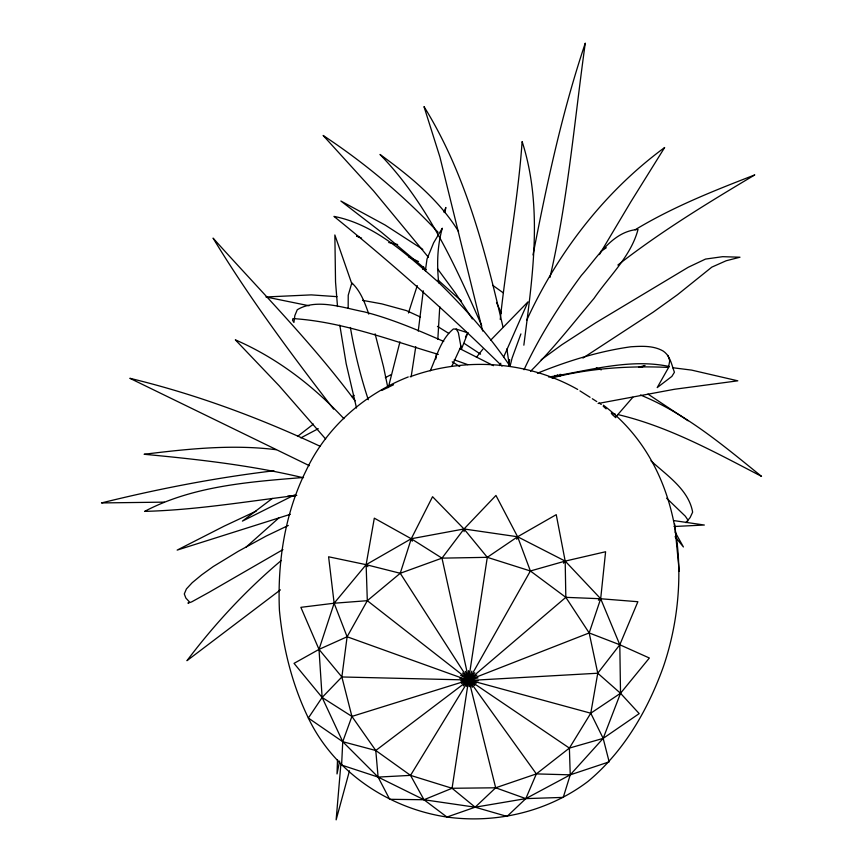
<?xml version="1.0" encoding="UTF-8"?>
<svg xmlns="http://www.w3.org/2000/svg" width="863" height="863" viewBox="0 0 863 863"><rect width="100%" height="100%" fill="white"/><g stroke="black" fill="none" stroke-linecap="round" stroke-linejoin="round"><path stroke-width="1.29" d="M337.509 759.58L337.023 773.938L339.623 761.069M439.752 306.775L437.821 339.418M603.41 405.2C682.568 464.93 693.485 578.048 663.518 666.312C647.984 709.839 623.82 751.673 587.886 781.511C547.994 811.673 496.29 823.852 446.948 817.045C388.512 808.34 334.1 771.878 308.35 718.038C292.007 684.262 283.032 647.703 279.429 610.454C277.357 562.514 284.65 513.722 306.171 470.454C326.419 427.401 364.197 394.262 408.242 376.948M423.28 290.799L418.253 331.09M340.95 763.367L336.139 819.85L349.472 770.832M435.858 359.008L436.376 353.787M476.236 683.216L347.109 636.765L319.008 649.397L294.035 663.367L322.126 697.455L351.91 716.419L468.836 680.001L589.181 632.946L600.68 598.749L605.599 551.748L565.189 561.101L530.389 570.982L487.293 557.325L441.985 558.145L400.249 573.28L367.314 600.691L347.109 636.765L341.867 676.97L351.91 716.419L375.783 750.497L410.529 775.373L452.072 788.275L495.675 787.79L536.355 773.906L569.386 748.092L590.777 713.205L597.757 673.226L589.181 632.946L565.826 597.336L530.389 570.982L517.617 536.764L495.945 495.448L464.014 528.976L441.985 558.145L468.836 680.001L495.675 787.79L525.815 798.62L563.259 797.39L570.238 774.845L569.386 748.092L468.836 680.001L367.314 600.691L334.143 603.226L300.863 607.336L319.008 649.397L341.867 676.97L468.836 680.001L478.231 680.831M500.249 319.461C506.495 260.022 517.951 201.23 522.126 141.554C543.41 207.713 532.342 277.832 523.852 345.178M425.362 270.842L427.012 259.008L433.647 242.773L442.298 228.22C437.25 246.052 436.764 264.617 438.728 282.945M411.144 376.818L415.772 346.689M351.91 716.419L342.74 741.695L341.608 765.071L378.102 777.088L423.981 799.742L475.146 807.196L507.056 816.42L525.815 798.62L570.238 774.845L603.172 738.383L620.519 693.28L619.807 644.758L600.68 598.749L565.189 561.101L517.617 536.764L464.014 528.976L411.263 538.749L366.128 564.672L334.143 603.226L319.008 649.397L322.126 697.455L342.74 741.695L375.783 750.497L468.836 680.001L565.826 597.336L565.189 561.101L556.236 514.661L517.617 536.764L487.293 557.325L452.072 788.275L423.981 799.742L389.666 799.3L378.102 777.088L342.74 741.695L308.35 718.038L322.126 697.455L341.867 676.97M508.728 365.675L509.666 359.547M367.314 600.691L366.128 564.672L374.315 518.167L411.263 538.749L441.985 558.145M444.866 212.611L445.847 207.465L444.014 212.32M533 254.963C546.905 183.539 562.04 112.212 585.276 43.15C574.359 121.349 567.811 200.443 549.947 277.487M388.307 387.552L399.947 341.867M510.011 366.473L512.072 358.145L520.918 333.916M408.447 312.989L417.261 285.577M459.634 678.124L468.836 680.001L590.777 713.205L603.172 738.383L609.159 761.867L570.238 774.845L536.355 773.906L468.836 680.001L400.249 573.28L411.263 538.749L432.557 496.71L464.014 528.976L487.293 557.325M456.193 329.073L467.865 332.827L461.414 349.224L458.361 332.589L456.193 329.073L453.345 329.008C440.723 339.386 436.732 356.495 430.216 370.831M471.856 671.134L466.473 686.312M516.754 539.299L517.617 536.764M422.741 269.364L423.668 266.829M536.355 773.906L525.815 798.62L475.146 807.196L446.948 817.045L423.981 799.742L410.529 775.373L468.836 680.001L530.389 570.982M524.024 369.72C539.472 336.354 559.515 304.984 581.371 275.437C597.164 257.8 611.943 231.273 638.027 229.439C631.026 256.117 609.278 276.074 594.068 298.339C573.323 322.989 553.463 348.63 530.529 371.295M451.791 366.333L461.101 346.117M526.732 320.195C557.649 252.697 604.618 191.618 664.65 147.519L630.81 201.877L599.407 254.585M503.539 357.25L528.016 301.834L490.777 340.076M499.699 365.588L500.799 363.237M465.459 337.109L466.829 334.391M460.842 680.961L597.757 673.226L619.807 644.758L637.876 601.716L600.68 598.749L565.826 597.336M476.419 357.336L482.859 349.159M474.758 672.709L463.345 685.891M563.507 563.183L565.189 561.101M632.849 397.26L615.599 417.163M467.282 333.485L467.865 332.827M495.675 787.79L475.146 807.196L452.072 788.275M246.052 547.164L279.04 517.757M281.295 560.454C246.106 590.098 214.66 623.981 186.958 660.691L280.41 589.871M297.552 436.419L313.431 424.089M617.865 265.038C661.026 231.392 707.843 202.913 754.769 174.919C713.83 190.723 672.784 207.001 635.125 229.785M541.187 359.806L561.802 344.769L595.513 322.913L688.264 267.26L705.503 259.083L722.676 256.678L739.979 257.217L726.117 260.777L711.802 267.142L677.498 294.714L653.302 312.082L582.935 358.059M272.363 498.415L242.417 521.112L294.574 494.909M590.777 713.205L620.519 693.28L649.364 658.016L619.807 644.758L589.181 632.946M600.777 251.392L606.311 247.735M552.072 378.285L557.789 374.736M476.861 675.06L461.629 683.528M598.393 600.163L600.68 598.749M351.888 396.656L354.089 395.34M282.945 549.623L208.868 592.396L191.726 601.856L187.961 603.183L189.299 601.759L185.869 598.07L184.294 593.949L186.419 588.933L192.212 582.687L201.672 574.866L213.215 566.57L238.188 551.349L266.182 536.052L288.307 525.459M641.533 367.39L645.017 365.47L638.685 367.304M300.853 437.886L318.253 428.706M385.308 377.66L391.004 374.671M381.683 390.486L393.539 384.758M256.149 511.144L224.272 526.085L177.163 550.098L290.346 514.305M537.412 373.226C567.423 361.079 598.793 351.263 630.907 346.775C641.738 346.117 653.367 345.427 663.129 351.025C670.249 355.718 671.619 364.779 674.424 372.255L671.878 376.397L657.207 387.606L668.383 367.843L669.742 360.777L667.93 355.351M552.374 377.843C590.163 368.037 629.817 365.642 668.728 367.444M569.386 748.092L603.172 738.383L639.192 713.604L620.519 693.28L597.757 673.226M410.141 376.743C464.488 356.915 527.239 360.831 577.714 389.461M478.026 677.865L468.836 680.001L460.637 675.33M548.717 377.045C588.307 370.928 629.44 358.026 669.472 366.548M598.102 403.485L674.488 389.267L737.811 380.82L691.641 370.108L672.611 367.714M296.786 495.373C246.182 501.532 195.664 510.076 144.628 511.381C193.183 485.815 249.774 481.824 303.549 477.466M273.938 470.777C215.826 477.671 158.263 488.879 101.478 502.935L164.304 502.137M287.757 496.139L294.11 495.729M410.529 775.373L378.102 777.088L375.783 750.497M674.014 526.506L704.348 525.028L674.1 520.637M276.095 449.709C232.147 444.186 187.843 448.911 144.121 454.272C197.476 459.278 250.863 465.222 303.064 477.703M336.991 296.656L311.252 294.887L265.966 296.969L309.008 305.75M554.726 375.491L559.947 376.397M362.536 300.346L381.759 303.862L406.354 310.572L420.432 317.001M359.159 236.667L356.592 236.171L361.597 238.102M560.001 374.359L563.582 375.049M400.249 573.28L366.128 564.672L328.598 556.786L334.143 603.226L347.109 636.765M611.231 413.118L615.136 413.96M617.735 414.531C668.847 426.559 715.254 452.395 761.522 476.354C723.723 445.869 685.869 413.593 640.443 395.006M388.706 242.525L397.649 244.509M438.339 354.38C390.648 340.4 342.794 321.716 292.945 318.587L292.546 320.227L293.916 322.449L294.855 315.524L297.271 309.752C316.527 298.015 343.711 307.972 364.251 311.856C391.726 318.857 417.821 330.119 443.733 341.435M454.186 359.828L467.638 364.596M596.333 367.897L601.263 369.871M408.825 257.098L418.49 261.543M460.076 348.792L493.485 365.675M320.238 446.333C259.127 417.692 195.523 394.111 129.86 378.296L309.353 465.686M647.962 394.078L688.059 420.766M437.433 326.365L448.652 333.323M452.223 361.834L459.763 366.527M579.958 390.885L590.055 397.293M592.298 398.717L596.775 401.575M599.019 402.999L601.263 404.423M492.719 285.319L503.356 292.913M480.562 354.154L464.111 343.334M422.805 249.407L385.071 225.016L340.874 201.025L381.37 232.223L426.3 269.785M650.993 460.831C666.819 475.427 688.75 489.634 692.633 512.169L690.12 517.584L685.912 522.611L687.52 521.684L687.768 519.839L685.351 516.225L666.614 498.188M438.059 280.087L461.457 301.079M501.996 366.085C448.49 313.485 392.298 263.582 333.959 216.397C375.567 224.488 407.595 255.383 438.501 282.266C464.693 307.994 489.483 335.599 509.99 366.117M603.194 406.193L606.096 408.846M611.899 414.154L615.761 417.692M474.747 685.535L462.59 672.989M438.091 232.33C403.722 195.642 365.103 163.129 323.129 135.459L373.539 190.874L428.404 257.25M343.916 418.684C313.15 385.685 276.872 357.854 235.34 339.849L279.083 385.707L325.642 439.008M366.128 564.672L367.908 566.678M675.049 536.71L683.41 546.959L675.082 532.04M437.509 268.749L455.621 293.377L472.341 318.943M355.017 400.799C312.05 342.967 261.09 291.672 213.064 238.123C249.31 297.821 290.982 353.906 333.614 409.138M458.544 231.5C439.073 199.774 409.806 176.03 380.011 154.466C426.969 202.945 454.941 264.596 481.683 325.556M472.331 687.272L465.308 671.328M496.505 302.46L501.349 313.226M411.263 538.749L412.277 541.23M368.792 314.1C364.887 302.891 360.691 291.219 351.845 282.87L348.231 295.243L348.167 307.994M351.942 284.143L334.855 234.963L335.534 281.964L337.509 306.538M368.285 399.731C360.507 376.16 354.553 351.953 350.4 327.476M375.103 333.819L383.539 366.861L387.832 387.563M482.687 331.036L439.936 157.098L424.003 106.602C465.545 173.463 485.254 250.809 502.924 326.721M356.527 408.026L346.171 363.679L339.795 325.124M506.872 348.889L509.375 365.696M679.235 571.252L674.629 523.917M469.17 686.7L468.544 670.648M464.014 528.976L464.089 531.651"/></g></svg>
